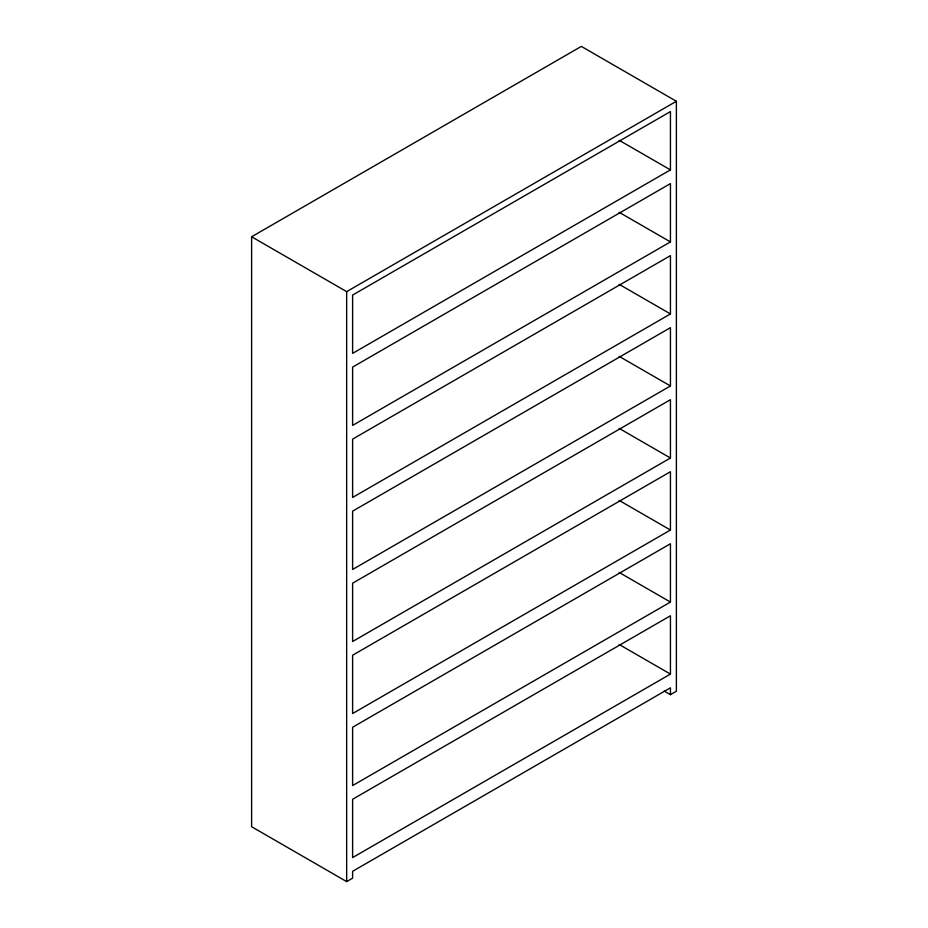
<?xml version="1.0" encoding="UTF-8"?>
<svg xmlns="http://www.w3.org/2000/svg" width="928" height="928" viewBox="0 0 928 928"><rect width="100%" height="100%" fill="white"/><g stroke="black" fill="none" stroke-linecap="round" stroke-linejoin="round"><path stroke-width="1.39" d="M670.445 694.666L670.445 687.81L352.605 871.311L352.605 878.166L346.666 881.6L251.616 826.72L251.616 236.768L581.334 46.4L676.384 101.28L676.384 691.232L670.445 694.666L664.193 691.058M251.616 236.768L346.666 291.636L676.384 101.28M670.445 169.882L352.605 353.382L352.605 295.069L670.445 111.569L670.445 169.882L619.162 140.279M670.445 241.906L352.605 425.407L352.605 367.105L670.445 183.593L670.445 241.906L619.162 212.303M670.445 313.942L352.605 497.443L352.605 439.13L670.445 255.629L670.445 313.942L619.162 284.328M670.445 385.967L352.605 569.467L352.605 511.166L670.445 327.654L670.445 385.967L619.162 356.364M670.445 458.003L352.605 641.503L352.605 583.19L670.445 399.69L670.445 458.003L619.162 428.388M670.445 530.027L352.605 713.528L352.605 655.226L670.445 471.714L670.445 530.027L619.162 500.424M670.445 602.063L352.605 785.564L352.605 727.25L670.445 543.75L670.445 602.063L619.162 572.448M670.445 674.088L352.605 857.588L352.605 799.275L670.445 615.774L670.445 674.088L619.162 644.484M346.666 291.636L346.666 881.6"/></g></svg>
